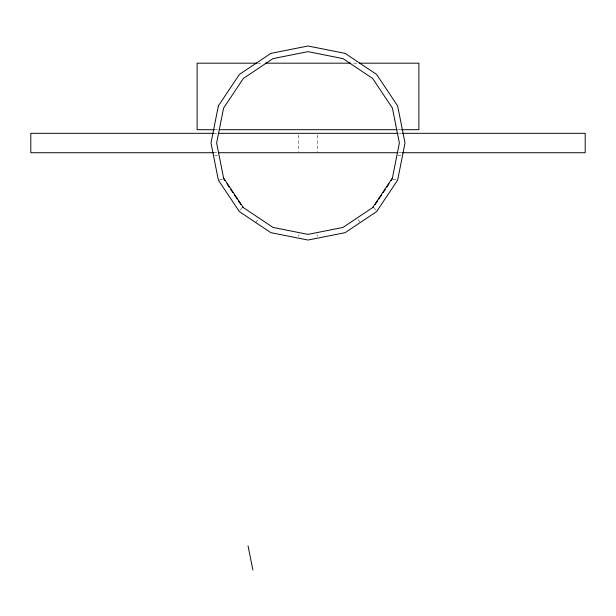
<?xml version="1.0" encoding="UTF-8"?>
<svg xmlns="http://www.w3.org/2000/svg" width="616" height="616" viewBox="0 0 616 616"><rect width="100%" height="100%" fill="white"/><g stroke="black" fill="none" stroke-linecap="round" stroke-linejoin="round"><path stroke-width="0.46" stroke-dasharray="3.08 2.31" d="M298.66 236.298L299.022 234.488M240.425 210.087L241.965 207.785M255.771 222.569L257.827 219.496M214.476 155.863L218.102 155.14M219.273 179.972L222.9 179.248M257.603 63.178L262.401 63.178M353.599 63.178L358.397 63.178M214.399 129.707L218.241 129.707M397.759 129.707L401.601 129.707M213.621 133.318L217.525 133.318M398.475 133.318L402.379 133.318M213.621 152.722L217.525 152.722M398.475 152.722L402.379 152.722M397.898 155.14L401.524 155.863M393.1 179.248L397.636 180.149M374.035 207.785L375.575 210.087M358.173 219.496L359.713 221.799M316.978 234.488L317.34 236.298M317.702 135.166L317.702 152.722M298.298 135.166L298.298 151.798"/><path stroke-width="0.92" d="M372.603 207.63L392.415 177.986M375.121 204.62L377.793 200.631M378.855 199.03L381.527 195.041M383.129 192.646L385.262 189.451M386.863 187.056L388.996 183.861M391.129 180.665L392.2 179.071L399.368 143.02L392.415 108.054L372.603 78.417L342.966 58.612L308 51.652L273.034 58.612L243.397 78.417L223.585 108.054L216.632 143.02L223.8 179.071L224.871 180.665M373.527 207.015L342.966 227.435L308 234.388L273.034 227.435L242.473 207.015M256.641 63.178L197.12 63.178L197.12 129.707L214.399 129.707M265.28 63.178L350.72 63.178M359.359 63.178L418.88 63.178L418.88 129.707L401.601 129.707M219.204 129.707L396.796 129.707M213.675 133.318L30.8 133.318L30.8 152.722L213.675 152.722M218.434 133.318L397.566 133.318M402.325 133.318L585.2 133.318L585.2 152.722L402.325 152.722M218.434 152.722L397.566 152.722M223.585 177.986L243.397 207.63M227.004 183.861L229.137 187.056M230.738 189.451L232.871 192.646M234.473 195.041L237.145 199.03M238.207 200.631L240.879 204.62M248.063 545.892L252.86 570M218.364 105.898L210.98 143.02L218.364 180.149L239.393 211.627L270.871 232.655L308 240.04L345.129 232.655L376.607 211.627L397.636 180.149L405.02 143.02L397.636 105.898L376.607 74.421L345.129 53.384L308 46L270.871 53.384L239.393 74.421L218.364 105.898"/></g></svg>
